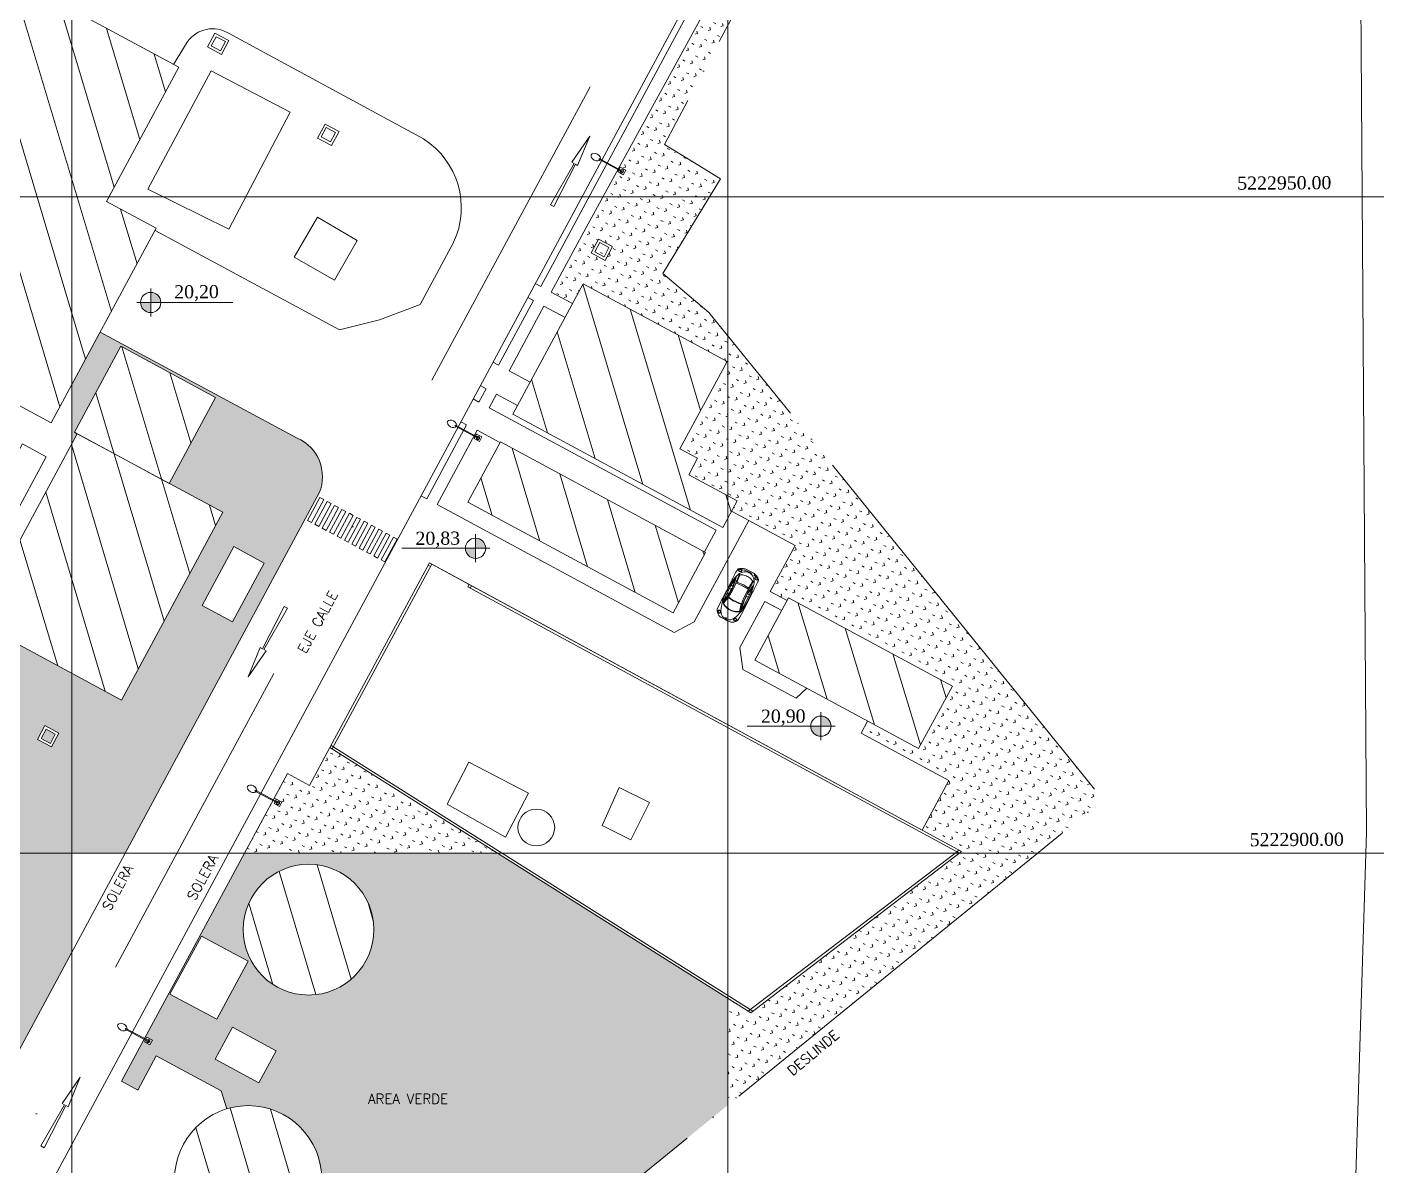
# Model space of a CAD drawing. Header units: centimetres. Extents: x 7802 to 40592, y -4163 to 24577.
# Drawn here: x 28659 to 39000, y 2617 to 11293 of the extents above; entities that cross this region are included whole.
import ezdxf

# ---------------------------------------------------------------- set-up
doc = ezdxf.new("R2010")
doc.units = ezdxf.units.CM
doc.linetypes.add('IMPORT-LÍMITE2', pattern=[3683, 635, -254, 0, -254, 2540, 0])
doc.linetypes.add('IMPORT-TRAZO_Y_PUNTOX2', pattern=[5080, 2540, -1270, 0, -1270])
for name, color, linetype, lineweight in [('A-DETL-GENF', 7, 'Continuous', 9), ('camara inspeccion', 7, 'Continuous', 9), ('cota nivel', 7, 'Continuous', 9), ('E-LITE-EQPM', 7, 'Continuous', 9), ('eje calle', 7, 'IMPORT-TRAZO_Y_PUNTOX2', 9), ('grilla', 7, 'Continuous', 9), ('L-SITE', 7, 'Continuous', 9), ('luminarias', 7, 'Continuous', 9), ('PASO CEBRA', 7, 'Continuous', 9), ('TEXTO', 7, 'Continuous', 9), ('VEREDAS', 7, 'Continuous', 9)]:
    doc.layers.add(name, color=color, linetype=linetype, lineweight=lineweight)
for name, color, linetype, lineweight, true_color in [('ACHURADO', 4, 'Continuous', 9, 0x00ffff), ('Base - Emplazamiento_dwg', 7, 'Continuous', 9, 0x767676), ('CERCO INTERIOR', 2, 'Continuous', 9, 0xffff00), ('edificios', 4, 'Continuous', 9, 0x00ffff), ('linea propiedad', 6, 'IMPORT-LÍMITE2', 9, 0xff00ff), ('MAQUINARIAS', 2, 'Continuous', 9, 0xffff00), ('PASTO', 3, 'Continuous', 9, 0x00ff00), ('solera', 1, 'Continuous', 9, 0xff0000)]:
    doc.layers.add(name, color=color, linetype=linetype, lineweight=lineweight, true_color=true_color)
doc.styles.add('Simplex', font='simplex_.ttf', dxfattribs={"height": 75})
doc.styles.add('Times New Roman', font='times.ttf', dxfattribs={"height": 100})
pattern_1 = [(106.66, (-61025000, -522285000), (-279.57311, -83.66325054), [])]
pattern_2 = [(151.66, (-61025000, -522285000), (-97.853965094, -29.283148145), [19.152, -125.298]), (106.66, (-61025000, -522285000), (-97.854372693, -29.28327012), [19.152, -82.99]), (196.66, (-61025000, -522285000), (29.28327012, -97.854372693), [19.152, -82.99])]

# ---------------------------------------------------------------- blocks, each defined once
blk = doc.blocks.new('Base - Emplazamiento_dwg_Site_Straight_On_Arrow - 6m_Length-387125-Levantamiento planta general-1977894-N01-Emplazamiento')
at = {"layer": 'L-SITE', "flags": 128}
blk.add_lwpolyline([(-600, -24000), (-1500, -60000), (1500, -60000), (600, -24000), (2500, -24000), (0, 0), (-2500, -24000), (-600, -24000), (-2500, -24000), (0, 0), (2500, -24000), (600, -24000), (1500, -60000), (-1500, -60000)], close=True, dxfattribs=at)
blk = doc.blocks.new('Base - Emplazamiento_dwg_flecha-1977895-N01-Emplazamiento')
at = {"rotation": 359.8716291240209}
blk.add_blockref('Base - Emplazamiento_dwg_Site_Straight_On_Arrow - 6m_Length-387125-Levantamiento planta general-1977894-N01-Emplazamiento', (0, 0), dxfattribs=at)
blk = doc.blocks.new('Base - Emplazamiento_dwg_M_RPC Beetle - M_RPC Beetle-467549-Levantamiento planta general-1977896-N01-Emplazamiento')
at = {"layer": 'A-DETL-GENF', "flags": 128}
for points in [[(-6734, 32287), (-6783, 32297), (-7316, 31872), (-7812, 31371), (-8194, 30830), (-8496, 30452), (-8810, 29908), (-8787, 29711), (-8823, 29598), (-8896, 29446), (-8932, 29341), (-9119, 26919), (-9119, 24331), (-9125, 21770), (-9194, 21628), (-9112, 20329), (-9112, 5492), (-9103, 5430), (-9106, 4957), (-9179, 3844), (-9122, 3698), (-9110, -2095), (-8977, -4265)], [(-8411, 20984), (-8174, 21949), (-7889, 23049), (-7378, 24820), (-7145, 25833), (-6584, 27530), (-6069, 28816), (-5296, 30137), (-4326, 31342), (-3784, 31832), (-2867, 32425), (-2154, 32655), (-737, 32829), (-25, 32871)], [(-5891, 29901), (-5719, 30184), (-5644, 30473), (-5644, 30575), (-5665, 30717), (-5703, 30863), (-5740, 30927), (-5805, 31011), (-5898, 31104), (-6008, 31177), (-6145, 31228), (-6314, 31252), (-6424, 31254), (-6774, 31187), (-7179, 30982), (-7309, 30885), (-7527, 30658), (-7668, 30466), (-7773, 30293), (-7821, 30200), (-7883, 29995), (-7894, 29843), (-7878, 29775), (-7827, 29668), (-7806, 29638), (-7732, 29556), (-7613, 29456), (-7384, 29337), (-7198, 29305), (-7062, 29301), (-6756, 29336), (-6394, 29477), (-6300, 29528), (-5959, 29805)], [(-2345, 33634), (-30, 33634), (2285, 33634)], [(-35, 32723), (-157, 32713), (-270, 32683), (-368, 32636), (-443, 32574), (-490, 32501), (-506, 32424), (-490, 32346), (-443, 32274), (-368, 32212), (-270, 32164), (-157, 32134), (-35, 32124), (-24, 32124), (98, 32134), (212, 32164), (310, 32212), (384, 32274), (432, 32346), (448, 32424), (431, 32502), (384, 32574), (309, 32636), (211, 32684), (98, 32713), (-24, 32723)], [(8362, 20991), (8124, 21956), (7838, 23055), (7325, 24826), (7091, 25839), (6529, 27536), (6014, 28821), (5239, 30141), (4268, 31346), (3725, 31836), (2808, 32427), (2095, 32657), (677, 32830), (-34, 32871)], [(5834, 29906), (5662, 30189), (5587, 30478), (5586, 30580), (5608, 30721), (5645, 30868), (5683, 30932), (5748, 31016), (5840, 31109), (5950, 31182), (6087, 31233), (6257, 31257), (6366, 31259), (6717, 31192), (7121, 30988), (7251, 30891), (7469, 30664), (7611, 30473), (7716, 30300), (7764, 30207), (7826, 30002), (7837, 29849), (7822, 29781), (7771, 29675), (7750, 29645), (7675, 29563), (7557, 29463), (7328, 29343), (7142, 29311), (7006, 29307), (6700, 29342), (6337, 29482), (6244, 29534), (5902, 29810)], [(9067, 5499), (9067, 20337), (9144, 21636), (9075, 21777), (9063, 24339), (9063, 26926), (8876, 29349), (8840, 29453), (8767, 29605), (8730, 29718), (8753, 29915), (8439, 30459), (8137, 30837), (7754, 31378), (7258, 31879), (6724, 32303)], [(-7644, 20172), (-7619, 20471), (-7620, 20603), (-7629, 20649), (-8625, 20531), (-8723, 20417), (-8723, 20210), (-8628, 20091), (-7687, 19999)], [(-7580, 21991), (-7503, 21918), (-7397, 21527), (-7144, 20517), (-6807, 18928), (-6544, 17467), (-6322, 15905), (-6148, 13973), (-6032, 11698), (-6011, 9821), (-6196, 7286), (-6418, 5569), (-6802, 3271), (-7175, 1315), (-7483, 5047), (-7831, 8295), (-7894, 9071), (-7914, 10855), (-7897, 12834), (-7870, 15139), (-7845, 17554), (-7726, 19937), (-7687, 19999), (-7667, 20045), (-7644, 20172)], [(-7580, 21994), (-7666, 20853), (-7632, 20648)], [(-12, 17805), (-1022, 17783), (-2027, 17721), (-3022, 17629), (-3989, 17513), (-4860, 17399), (-5785, 17253), (-6144, 18819), (-6466, 20217), (-6631, 20842), (-7250, 23095), (-6680, 23604), (-6172, 23995), (-5528, 24357), (-4817, 24659), (-4038, 24925), (-3169, 25190), (-2211, 25392), (-1119, 25550), (-19, 25612)], [(-18, 25289), (-1101, 25226), (-2178, 25090), (-3064, 24833), (-3884, 24661), (-4594, 24433), (-5229, 24141), (-5829, 23815), (-6386, 23414), (-6856, 23027), (-6309, 20911), (-6024, 19647), (-5574, 17622), (-4730, 17746), (-3922, 17867), (-2993, 17978), (-2018, 18066), (-1021, 18119), (-12, 18137)], [(-34, 17805), (975, 17784), (1980, 17723), (2976, 17631), (3943, 17516), (4814, 17403), (5739, 17258), (6096, 18825), (6418, 20222), (6582, 20848), (7199, 23101), (6628, 23610), (6120, 24000), (5476, 24362), (4765, 24663), (3986, 24928), (3116, 25193), (2158, 25394), (1066, 25551), (-34, 25612)], [(-34, 25289), (1048, 25227), (2125, 25092), (3011, 24836), (3831, 24664), (4542, 24437), (5177, 24146), (5778, 23820), (6335, 23419), (6805, 23033), (6260, 20917), (5975, 19652), (5527, 17626)], [(7530, 21997), (7453, 21925), (7347, 21533), (7095, 20523), (6759, 18933), (6498, 17473), (6277, 15911), (6105, 13978), (5990, 11703), (5971, 9826), (6158, 7291), (6382, 5574), (6767, 3276), (7142, 1321), (7447, 5053), (7793, 8301), (7855, 9078), (7874, 10862), (7855, 12841), (7826, 15146), (7798, 17560), (7677, 19943), (7638, 20006), (7619, 20051), (7596, 20178), (7571, 20478), (7571, 20609), (7580, 20655), (8577, 20538), (8674, 20424), (8674, 20218), (8580, 20099), (7638, 20006)], [(7530, 22001), (7617, 20859), (7583, 20655)], [(-8512, 19881), (-8538, 19682), (-8620, 18903), (-8674, 17860), (-8674, 13978), (-8695, 10059), (-8671, 7739), (-7801, 2182), (-7197, 85), (-6711, -1413), (-6142, -2513), (-5237, -3747), (-3674, -5208), (-2486, -5826), (-1354, -6179), (8, -6282)], [(-7756, 19510), (-7699, 19520), (-7624, 19502), (-7160, 19500), (-6718, 17060), (-6613, 16273), (-6466, 14440), (-6309, 12171), (-6268, 10666), (-6765, 10627), (-7373, 10558), (-7749, 10490), (-7869, 10450), (-7912, 10421)], [(-5333, 5249), (-5169, 7644), (-5191, 11899), (-5345, 15210), (-5518, 17302)], [(8464, 19888), (8490, 19689), (8572, 18910), (8627, 17867), (8636, 13985), (8655, 10066), (8633, 7746), (7768, 2189), (7166, 91), (6680, -1407), (6112, -2508), (5209, -3743), (3647, -5204), (2459, -5823), (1328, -6177), (-34, -6282)], [(5527, 17626), (3804, 17879), (2946, 17981), (1971, 18067), (974, 18120), (-34, 18137)], [(-34, 4886), (989, 4891), (1990, 4951), (2944, 5017), (3824, 5079), (4611, 5167), (5298, 5254), (5131, 7648), (5150, 11903), (5300, 15215), (5472, 17307)], [(7708, 19517), (7651, 19526), (7576, 19508), (7112, 19506), (6672, 17066), (6568, 16279), (6422, 14446), (6268, 12177), (6227, 10671), (6725, 10633), (7332, 10564)], [(7332, 10564), (7708, 10497), (7829, 10456), (7871, 10428)], [(-8977, -4265), (-8932, -4366), (-8878, -4456), (-8802, -4592), (-8739, -4762), (-8570, -5091), (-8292, -5447), (-7738, -5871), (-7007, -6302), (-6196, -6680), (-5409, -7003), (-4686, -7214), (-4038, -7371), (-3464, -7492), (-2908, -7585), (-13, -7627), (2883, -7583), (3438, -7489), (4013, -7367), (4661, -7210), (5383, -6999), (6171, -6674), (6981, -6296), (7711, -5865), (8265, -5440), (8542, -5084), (8711, -4754), (8774, -4584), (8850, -4449), (8904, -4358), (8949, -4257), (9080, -2088), (9080, 3705), (9144, 3851), (9070, 4964), (9067, 5437)], [(-7834, 8369), (-7343, 8482), (-6821, 8482), (-6328, 8585), (-6401, 7743), (-6496, 6871), (-6601, 6017), (-6815, 4502), (-6995, 3280), (-7064, 2802), (-7109, 2420), (-7142, 2051), (-7159, 1697), (-7193, 1573)], [(-1, 4886), (-1025, 4890), (-2025, 4949), (-2980, 5014), (-3860, 5075), (-4647, 5163), (-5333, 5249), (-5422, 4471), (-5517, 3681), (-5611, 2867), (-5695, 2060), (-5825, 583), (-5910, -587), (-5958, -1518), (-5996, -2481), (-6004, -2705)], [(6, -3151), (-934, -3124), (-1834, -3004), (-2658, -2837), (-3371, -2613), (-3994, -2374), (-4594, -2102), (-5246, -1675), (-5399, -1415), (-5381, -953), (-5355, -513), (-5325, -36), (-5279, 522), (-5231, 1159), (-5170, 1828), (-5037, 3085), (-4905, 3826), (-4799, 4047), (-4677, 4169), (-4373, 4192), (-3691, 4112), (-2899, 4032), (-1995, 3960), (-1016, 3905), (0, 3881)], [(-34, -3151), (905, -3123), (1805, -3002), (2629, -2835), (3342, -2610), (3964, -2371), (4565, -2099), (5216, -1671), (5368, -1411), (5350, -949), (5324, -509), (5293, -32), (5247, 526), (5198, 1164), (5137, 1832), (5063, 2524), (4992, 3149), (4870, 3830), (4764, 4051), (4642, 4173), (4338, 4196), (3656, 4115), (2864, 4034), (1960, 3962), (981, 3906), (-34, 3881)], [(5298, 5254), (5386, 4475), (5482, 3686), (5577, 2871), (5662, 2065), (5793, 587), (5879, -582), (5927, -1513), (5967, -2476), (5974, -2700)], [(7795, 8376), (7305, 8488), (6783, 8488), (6289, 8590), (6363, 7748), (6458, 6876), (6565, 6023), (6780, 4507), (6961, 3286), (7030, 2808), (7075, 2426), (7109, 2057), (7126, 1703), (7160, 1579)], [(-9062, -2853), (-8998, -3331), (-8936, -3719), (-8863, -3976), (-8778, -4182), (-8832, -4283), (-8555, -4801), (-8289, -5051), (-7925, -5266), (-7408, -5462), (-6095, -5816), (-5383, -5941), (-3995, -6333)], [(-2304, -6696), (-1207, -6778), (9, -6808)], [(9033, -2845), (8969, -3323), (8908, -3711), (8835, -3969), (8749, -4174), (8804, -4276), (8528, -4794), (8261, -5044), (7897, -5259), (7381, -5455), (6069, -5811), (5357, -5936), (3968, -6330), (2278, -6694), (1181, -6777), (-34, -6808)], [(7373, -3841), (7573, -3911), (7706, -4001), (7814, -4095), (7896, -4235), (7926, -4429), (7920, -4522), (7777, -4885), (7486, -5222), (7110, -5473), (6637, -5603), (6196, -5603), (5865, -5446), (5665, -5147), (5628, -4983), (5626, -4816), (5636, -4746), (5759, -4444), (6059, -4122), (6475, -3902), (6986, -3811), (7296, -3827)]]:
    blk.add_lwpolyline(points, dxfattribs=at)
for points in [[(-6344, 31193), (-6446, 31195), (-6772, 31138), (-7157, 30950), (-7278, 30859), (-7478, 30650), (-7604, 30480), (-7703, 30309), (-7747, 30232), (-7804, 30041), (-7815, 29899), (-7800, 29835), (-7753, 29736), (-7664, 29631), (-7553, 29536), (-7340, 29422), (-7167, 29390), (-7040, 29377), (-6755, 29409), (-6330, 29588), (-6013, 29846), (-5789, 30198), (-5720, 30468), (-5720, 30563), (-5743, 30694), (-5774, 30831), (-5956, 31055), (-6058, 31123), (-6186, 31171)], [(5732, 30203), (5663, 30473), (5662, 30567), (5685, 30699), (5716, 30836), (5898, 31060), (6001, 31128), (6128, 31176), (6286, 31198), (6388, 31201), (6714, 31143), (7099, 30956), (7220, 30865), (7421, 30656), (7547, 30486), (7645, 30315), (7690, 30238), (7748, 30047), (7758, 29905), (7744, 29842), (7696, 29743), (7608, 29638), (7497, 29542), (7284, 29428), (7110, 29396), (6984, 29383), (6699, 29415), (6274, 29593), (5956, 29851)], [(-5892, -5451), (-5692, -5152), (-5655, -4987), (-5654, -4821), (-5663, -4751), (-5787, -4449), (-6087, -4127), (-6504, -3907), (-7014, -3817), (-7324, -3833), (-7401, -3847), (-7601, -3917), (-7734, -4007), (-7842, -4102), (-7924, -4242), (-7954, -4436), (-7948, -4529), (-7804, -4892), (-7514, -5227), (-7137, -5479), (-6663, -5608), (-6223, -5608)], [(-7358, -3903), (-7684, -4048), (-7869, -4267), (-7905, -4531), (-7754, -4901), (-7468, -5218), (-7102, -5454), (-6659, -5578), (-6258, -5571), (-5936, -5416), (-5751, -5150), (-5721, -4829), (-5851, -4489), (-6122, -4186), (-6512, -3961), (-6971, -3882)], [(6094, -4181), (6483, -3956), (6942, -3876), (7330, -3897), (7656, -4041), (7841, -4260), (7878, -4525), (7726, -4894), (7440, -5212), (7075, -5448), (6632, -5573), (6231, -5566), (5909, -5411), (5724, -5145), (5693, -4824), (5823, -4485)]]:
    blk.add_lwpolyline(points, close=True, dxfattribs=at)
at = {"layer": 'A-DETL-GENF'}
for centre, start, end in [((-2594, 26623), 87.966436, 126.162863), ((2540, 26625), 53.885307, 92.081734)]:
    blk.add_arc(centre, 7016, start, end, dxfattribs=at)
blk = doc.blocks.new('Base - Emplazamiento_dwg_auto1-1977897-N01-Emplazamiento')
at = {"rotation": 269.9759139571621}
blk.add_blockref('Base - Emplazamiento_dwg_M_RPC Beetle - M_RPC Beetle-467549-Levantamiento planta general-1977896-N01-Emplazamiento', (6166, -1216), dxfattribs=at)
blk = doc.blocks.new('Base - Emplazamiento_dwg_luminariayadran1-1977901-N01-Emplazamiento')
at = {"layer": 'E-LITE-EQPM', "flags": 128}
for points in [[(8831, -196317), (8831, 0)], [(16451, 0), (16451, -196317)]]:
    blk.add_lwpolyline(points, close=True, dxfattribs=at)
at = {"layer": 'E-LITE-EQPM'}
blk.add_ellipse((12641, -223565), major_axis=(0, 38295), ratio=0.666666667, dxfattribs=at)
at = {"layer": 'luminarias'}
blk.add_line((8831, -196317), (16451, -196317), dxfattribs=at)
at = {"layer": 'luminarias', "flags": 128}
blk.add_lwpolyline([(16451, -23241), (31918, -23241), (31918, 23765), (-7576, 23765), (-7576, -23241), (8831, -23241)], dxfattribs=at)
at = {"layer": 'luminarias'}
for centre, radius, start, end in [((12641, 0), 12641, 287.5420336, 252.4579664), ((12641, -1921), 4267, 26.7617068, 153.2382932)]:
    blk.add_arc(centre, radius, start, end, dxfattribs=at)
blk = doc.blocks.new('Base - Emplazamiento_dwg-1977893-N01-Emplazamiento')
at = {"layer": 'ACHURADO'}
h = blk.add_hatch(dxfattribs=at)
h.set_pattern_fill('FP_3', color=256, style=0, pattern_type=2)
h.set_pattern_definition(pattern_1)
h.paths.add_polyline_path([(20930, 512), (21480, 1502), (20228, 2177), (19701, 1199), (19411, 1356), (19168, 905), (19733, 601), (19965, 1032), (20743, 613)])
h.paths.add_polyline_path([(21344, 1953), (21371, 1954), (21398, 1956), (21424, 1959), (21458, 1965), (21480, 1970), (21502, 1976), (21528, 1984), (21553, 1994), (21577, 2004), (21601, 2016), (21625, 2029), (21648, 2042), (21670, 2057), (21691, 2073), (21712, 2090), (21732, 2108), (21758, 2136), (21776, 2156), (21792, 2177), (21808, 2199), (21822, 2221), (21836, 2244), (21848, 2268), (21860, 2292), (21869, 2316), (21878, 2342), (21886, 2367), (21892, 2393), (21897, 2419), (21901, 2446), (21904, 2473), (21905, 2493), (21905, 2525), (21904, 2551), (21902, 2577), (21898, 2604), (21893, 2630), (21887, 2656), (21880, 2681), (21871, 2707), (21862, 2731), (21851, 2756), (21839, 2779), (21826, 2803), (21812, 2825), (21796, 2847), (21780, 2868), (21763, 2888), (21745, 2908), (21726, 2926), (21706, 2944), (21685, 2960), (21663, 2976), (21641, 2991), (21618, 3004), (21595, 3017), (21571, 3028), (21546, 3038), (21521, 3047), (21495, 3055), (21470, 3062), (21443, 3067), (21417, 3071), (21390, 3074), (21360, 3075), (21338, 3076), (21312, 3075), (21285, 3073), (21259, 3069), (21232, 3064), (21207, 3059), (21181, 3051), (21161, 3045), (21136, 3036), (21105, 3022), (21087, 3013), (21064, 3001), (21041, 2987), (21019, 2972), (20997, 2956), (20977, 2939), (20957, 2921), (20938, 2902), (20920, 2882), (20903, 2861), (20887, 2840), (20872, 2818), (20858, 2795), (20845, 2772), (20834, 2748), (20823, 2723), (20814, 2698), (20806, 2673), (20799, 2647), (20793, 2621), (20789, 2594), (20786, 2568), (20784, 2541), (20783, 2515), (20784, 2488), (20786, 2461), (20789, 2435), (20793, 2408), (20799, 2382), (20806, 2356), (20814, 2331), (20823, 2306), (20834, 2281), (20845, 2257), (20858, 2234), (20872, 2211), (20887, 2189), (20903, 2168), (20920, 2147), (20941, 2124), (20957, 2108), (20977, 2090), (20997, 2073), (21019, 2057), (21041, 2042), (21064, 2029), (21087, 2016), (21111, 2004), (21136, 1994), (21161, 1984), (21186, 1976), (21212, 1969), (21238, 1963), (21264, 1959), (21291, 1956), (21318, 1954)])
h.paths.add_polyline_path([(21792, 3919), (21826, 3919), (21845, 3920), (21866, 3923), (21891, 3926), (21915, 3931), (21939, 3937), (21963, 3945), (21990, 3955), (22009, 3963), (22031, 3974), (22053, 3985), (22074, 3998), (22095, 4012), (22115, 4027), (22134, 4043), (22152, 4060), (22169, 4078), (22186, 4097), (22201, 4116), (22216, 4136), (22229, 4157), (22242, 4179), (22253, 4201), (22263, 4223), (22272, 4246), (22280, 4270), (22287, 4294), (22292, 4318), (22297, 4342), (22300, 4369), (22302, 4392), (22302, 4417), (22302, 4442), (22300, 4466), (22297, 4491), (22292, 4515), (22287, 4540), (22280, 4564), (22272, 4587), (22263, 4610), (22253, 4633), (22239, 4659), (22229, 4676), (22216, 4697), (22201, 4717), (22186, 4737), (22169, 4755), (22152, 4773), (22134, 4790), (22115, 4806), (22095, 4821), (22074, 4835), (22053, 4848), (22031, 4860), (22009, 4871), (21986, 4880), (21963, 4889), (21939, 4896), (21915, 4902), (21891, 4907), (21866, 4911), (21841, 4913), (21817, 4915), (21792, 4915), (21767, 4913), (21740, 4911), (21718, 4907), (21693, 4902), (21669, 4896), (21646, 4889), (21622, 4880), (21599, 4871), (21577, 4860), (21555, 4848), (21534, 4835), (21510, 4819), (21494, 4806), (21475, 4790), (21457, 4773), (21439, 4755), (21423, 4737), (21407, 4717), (21393, 4697), (21379, 4676), (21367, 4655), (21356, 4633), (21345, 4610), (21336, 4587), (21328, 4564), (21322, 4540), (21316, 4515), (21312, 4491), (21309, 4466), (21307, 4442), (21306, 4417), (21307, 4392), (21309, 4367), (21312, 4342), (21316, 4318), (21322, 4294), (21328, 4270), (21336, 4246), (21345, 4223), (21356, 4201), (21368, 4176), (21379, 4157), (21393, 4136), (21407, 4116), (21423, 4097), (21439, 4078), (21457, 4060), (21475, 4043), (21494, 4027), (21514, 4012), (21534, 3998), (21558, 3984), (21577, 3974), (21599, 3963), (21622, 3953), (21646, 3945), (21669, 3937), (21693, 3931), (21718, 3926), (21745, 3922), (21767, 3920), (21780, 3919)])
h.paths.add_polyline_path([(10517, 4291), (10705, 4639), (10201, 4911), (10013, 4562)])
h.paths.add_polyline_path([(10771, 4762), (11438, 5999), (10802, 6342), (10135, 5105), (10770, 4763)])
h.paths.add_polyline_path([(7207, 5073), (10189, 10602), (8679, 11417), (5697, 5888), (6780, 5304)])
h.paths.add_polyline_path([(26453, 5796), (26711, 6273), (25463, 6946), (25206, 6469), (26238, 5913)])
h.paths.add_polyline_path([(20378, 6166), (21150, 7597), (20742, 7817), (21095, 8472), (20373, 8862), (20019, 8206), (20041, 8195), (19269, 6764), (20000, 6370)])
h.paths.add_polyline_path([(24582, 6830), (24830, 7291), (23266, 8134), (23017, 7673), (23735, 7287)])
h.paths.add_polyline_path([(6543, 7457), (8803, 8032), (8929, 7964), (9200, 8467), (7468, 10109), (7103, 9000), (7314, 8886), (6700, 8116), (6389, 7540), (6439, 7513)])
h.paths.add_polyline_path([(24961, 7481), (25070, 7683), (24702, 7882), (24769, 8008), (24635, 8081), (24994, 8746), (23897, 9338), (23361, 8344), (24769, 7584)])
h.paths.add_polyline_path([(6228, 11763), (6339, 11969), (6535, 11863), (6704, 12177), (6854, 12096), (6994, 12356), (6842, 12438), (7054, 12830), (6145, 13321), (5658, 12418), (6008, 12229), (5863, 11959)])
h.paths.add_polyline_path([(9765, 16975), (10145, 17679), (8880, 18361), (8501, 17657), (8993, 17392)])
h = blk.add_hatch(dxfattribs=at)
h.set_pattern_fill('FP_3', color=256, style=0, pattern_type=2)
h.set_pattern_definition(pattern_1)
h.paths.add_polyline_path([(12931, 429), (13767, 1978), (14552, 1554), (15709, 3700), (15764, 3671), (17640, 7149), (18503, 6683), (19471, 8478), (19843, 8277), (20643, 9760), (20264, 9965), (20815, 10987), (19127, 11897), (19479, 12551), (19716, 12423), (20423, 13733), (16694, 15744), (9761, 2889), (10295, 2601), (9916, 1899), (11427, 1084), (11492, 1205)])
at = {"layer": 'cota nivel'}
h = blk.add_hatch(color=256, dxfattribs=at)
h.paths.add_polyline_path([(20601, 9195), (20678, 9195), (20678, 9204), (20676, 9214), (20673, 9222), (20670, 9231), (20665, 9239), (20659, 9246), (20652, 9253), (20645, 9259), (20637, 9263), (20629, 9267), (20620, 9270), (20611, 9272), (20601, 9272)])
h.paths.add_polyline_path([(20601, 9118), (20601, 9195), (20524, 9195), (20525, 9186), (20526, 9177), (20529, 9168), (20533, 9159), (20538, 9151), (20543, 9144), (20550, 9137), (20557, 9131), (20565, 9127), (20574, 9123), (20583, 9120), (20592, 9118)])
h = blk.add_hatch(color=256, dxfattribs=at)
h.paths.add_polyline_path([(23077, 7322), (23154, 7322), (23154, 7332), (23152, 7341), (23149, 7350), (23146, 7358), (23141, 7366), (23135, 7374), (23128, 7380), (23121, 7386), (23113, 7391), (23105, 7395), (23096, 7397), (23087, 7399), (23077, 7400)])
h.paths.add_polyline_path([(23077, 7245), (23077, 7322), (23000, 7322), (23001, 7313), (23002, 7304), (23005, 7295), (23009, 7287), (23014, 7279), (23019, 7271), (23026, 7265), (23033, 7259), (23041, 7254), (23050, 7250), (23059, 7247), (23068, 7246)])
h = blk.add_hatch(color=256, dxfattribs=at)
h.paths.add_polyline_path([(25709, 5967), (25787, 5967), (25786, 5977), (25784, 5986), (25782, 5995), (25778, 6003), (25773, 6011), (25767, 6018), (25761, 6025), (25753, 6031), (25745, 6036), (25737, 6039), (25728, 6042), (25719, 6044), (25709, 6044)])
h.paths.add_polyline_path([(25709, 5890), (25709, 5967), (25632, 5967), (25633, 5958), (25634, 5949), (25637, 5940), (25641, 5931), (25646, 5923), (25652, 5916), (25658, 5909), (25666, 5904), (25674, 5899), (25682, 5895), (25691, 5892), (25700, 5891)])
at = {"layer": 'PASTO'}
h = blk.add_hatch(dxfattribs=at)
h.set_pattern_fill('FP_1', color=256, style=0, pattern_type=2)
h.set_pattern_definition(pattern_2)
h.paths.add_polyline_path([(24732, 10000), (24861, 10000), (24945, 10137), (24516, 10399), (25000, 11305), (25000, 11740), (24165, 10214), (24173, 10210), (24180, 10224), (24222, 10202), (24203, 10167), (24162, 10189), (24169, 10203), (24161, 10207), (24047, 10000)])
h = blk.add_hatch(dxfattribs=at)
h.set_pattern_fill('FP_1', color=256, style=0, pattern_type=2)
h.set_pattern_definition(pattern_2)
h.paths.add_polyline_path([(25000, 7721), (25000, 8941), (24856, 9119), (24504, 9417), (24861, 10000), (24047, 10000), (23919, 9766), (23654, 9274), (23816, 9187), (23897, 9338), (24994, 8746), (24635, 8081), (24769, 8008), (24702, 7882), (24732, 7865)])
h.paths.add_polyline_path([(24064, 9515), (23958, 9572), (24015, 9678), (24121, 9621)])
h.paths.add_polyline_path([(24056, 9542), (24094, 9613), (24023, 9651), (23985, 9580)])
h = blk.add_hatch(dxfattribs=at)
h.set_pattern_fill('FP_1', color=256, style=0, pattern_type=2)
h.set_pattern_definition(pattern_2)
h.paths.add_polyline_path([(18967, 2334), (20000, 4249), (20000, 5000), (20405, 5000), (21885, 7744), (21892, 7763), (21898, 7782), (21903, 7801), (21906, 7821), (21908, 7841), (21909, 7861), (21909, 7881), (21908, 7901), (21905, 7920), (21901, 7940), (21896, 7959), (21890, 7978), (21882, 7997), (21873, 8015), (21864, 8032), (21853, 8049), (21841, 8065), (21829, 8080), (21815, 8095), (21800, 8108), (21785, 8121), (21769, 8133), (21752, 8143), (21735, 8153), (21717, 8162), (20217, 8970), (20000, 8568), (20000, 8118), (20041, 8195), (20019, 8206), (20373, 8862), (21095, 8472), (20742, 7817), (21150, 7597), (20378, 6166), (19381, 6704), (18974, 5950), (18232, 6376), (18421, 6727), (17640, 7149), (15764, 3671), (15709, 3700), (15626, 3546), (16684, 3142), (16635, 3020), (18917, 2349)])
h.paths.add_polyline_path([(19844, 5809), (19738, 5866), (19795, 5972), (19902, 5915)])
h.paths.add_polyline_path([(19836, 5836), (19874, 5907), (19804, 5945), (19765, 5874)])
h.paths.add_polyline_path([(21224, 6761), (20993, 6886), (21235, 7336), (21465, 7208)])
h = blk.add_hatch(dxfattribs=at)
h.set_pattern_fill('FP_1', color=256, style=0, pattern_type=2)
h.set_pattern_definition(pattern_2)
h.paths.add_polyline_path([(26765, 5000), (27361, 5000), (27860, 5406), (25000, 8941), (25000, 7721), (25070, 7683), (25027, 7604), (25512, 7343), (25323, 6993), (25452, 6924), (25463, 6946), (26711, 6273), (26453, 5796), (26065, 6006), (26015, 5913), (26684, 5552), (26481, 5176), (26782, 5013)])
h = blk.add_hatch(dxfattribs=at)
h.set_pattern_fill('FP_1', color=256, style=0, pattern_type=2)
h.set_pattern_definition(pattern_2)
h.paths.add_polyline_path([(23243, 5000), (21966, 5804), (21811, 5516), (21644, 5607), (21536, 5406), (21552, 5398), (21560, 5412), (21601, 5390), (21582, 5355), (21541, 5377), (21548, 5391), (21532, 5399), (21317, 5000), (22738, 5000)])
h = blk.add_hatch(dxfattribs=at)
h.set_pattern_fill('FP_1', color=256, style=0, pattern_type=2)
h.set_pattern_definition(pattern_2)
h.paths.add_polyline_path([(20650, 0), (21211, 0), (25000, 3080), (25000, 3893), (23243, 5000), (21317, 5000), (20555, 3587), (20564, 3582), (20572, 3597), (20614, 3574), (20595, 3539), (20553, 3562), (20561, 3575), (20551, 3580), (20379, 3262), (20502, 3195), (20643, 3456), (21139, 3188), (21181, 3051), (21207, 3059), (21242, 3066), (21259, 3069), (21285, 3073), (21312, 3075), (21338, 3076), (21365, 3075), (21391, 3074), (21418, 3071), (21444, 3067), (21470, 3062), (21496, 3055), (21521, 3047), (21546, 3038), (21571, 3028), (21595, 3017), (21618, 3004), (21641, 2991), (21664, 2976), (21685, 2960), (21706, 2944), (21726, 2926), (21745, 2908), (21763, 2888), (21780, 2868), (21797, 2847), (21812, 2825), (21829, 2798), (21839, 2779), (21851, 2756), (21862, 2731), (21872, 2707), (21880, 2681), (21887, 2656), (21894, 2630), (21898, 2604), (21902, 2573), (21904, 2551), (21905, 2524), (21905, 2498), (21904, 2471), (21901, 2445), (21897, 2418), (21892, 2392), (21886, 2367), (21878, 2341), (21869, 2316), (21859, 2291), (21848, 2267), (21836, 2244), (21822, 2221), (21808, 2198), (21792, 2177), (21776, 2156), (21758, 2136), (21802, 2084), (21458, 1514), (21480, 1502), (20930, 512), (20743, 170)])
h.paths.add_polyline_path([(21426, 3250), (21093, 3429), (21225, 3673), (21558, 3494), (21545, 3471)])
h.paths.add_polyline_path([(21104, 3734), (20748, 3926), (20987, 4368), (21343, 4176), (21205, 3920)])
h.paths.add_polyline_path([(21792, 3919), (21764, 3920), (21740, 3923), (21718, 3926), (21693, 3931), (21669, 3937), (21646, 3945), (21622, 3953), (21599, 3963), (21577, 3974), (21555, 3985), (21534, 3998), (21514, 4012), (21491, 4030), (21475, 4043), (21457, 4060), (21439, 4078), (21423, 4097), (21407, 4116), (21393, 4136), (21379, 4157), (21367, 4179), (21356, 4201), (21345, 4223), (21336, 4246), (21328, 4270), (21322, 4294), (21316, 4318), (21312, 4342), (21309, 4369), (21307, 4392), (21306, 4417), (21307, 4442), (21309, 4466), (21312, 4491), (21316, 4515), (21322, 4540), (21328, 4564), (21336, 4587), (21345, 4610), (21356, 4633), (21367, 4655), (21379, 4676), (21393, 4697), (21407, 4717), (21423, 4737), (21439, 4755), (21457, 4773), (21475, 4790), (21494, 4806), (21514, 4821), (21541, 4839), (21555, 4848), (21582, 4862), (21599, 4871), (21622, 4880), (21646, 4889), (21669, 4896), (21693, 4902), (21718, 4907), (21742, 4911), (21767, 4913), (21792, 4915), (21817, 4915), (21841, 4913), (21866, 4911), (21891, 4907), (21915, 4902), (21939, 4896), (21963, 4889), (21986, 4880), (22009, 4871), (22031, 4860), (22053, 4848), (22074, 4835), (22098, 4819), (22115, 4806), (22134, 4790), (22152, 4773), (22169, 4755), (22186, 4737), (22201, 4717), (22216, 4697), (22229, 4676), (22242, 4655), (22253, 4633), (22263, 4610), (22272, 4587), (22280, 4564), (22287, 4540), (22292, 4515), (22297, 4491), (22300, 4466), (22302, 4442), (22302, 4417), (22302, 4392), (22300, 4367), (22297, 4342), (22292, 4318), (22287, 4294), (22280, 4270), (22272, 4246), (22263, 4223), (22253, 4201), (22239, 4174), (22229, 4157), (22216, 4136), (22201, 4116), (22186, 4097), (22169, 4078), (22152, 4060), (22134, 4043), (22115, 4027), (22095, 4012), (22074, 3998), (22053, 3985), (22031, 3974), (22009, 3963), (21986, 3953), (21963, 3945), (21939, 3937), (21915, 3931), (21891, 3926), (21866, 3923), (21841, 3920), (21817, 3919)])
h = blk.add_hatch(dxfattribs=at)
h.set_pattern_fill('FP_1', color=256, style=0, pattern_type=2)
h.set_pattern_definition(pattern_2)
h.paths.add_polyline_path([(25000, 3080), (27361, 5000), (26765, 5000), (25174, 3784), (25000, 3893)])
at = {"layer": 'camara inspeccion', "flags": 128}
for points in [[(21091, 11248), (21197, 11190), (21140, 11084), (21034, 11142)], [(21099, 11220), (21170, 11182), (21132, 11112), (21061, 11150)], [(21931, 10554), (22037, 10497), (21980, 10391), (21873, 10448)], [(21939, 10527), (22010, 10489), (21971, 10418), (21901, 10456)], [(24015, 9678), (24121, 9621), (24064, 9515), (23958, 9572)], [(24023, 9651), (24094, 9613), (24056, 9542), (23985, 9580)], [(19795, 5972), (19902, 5915), (19844, 5809), (19738, 5866)], [(19804, 5945), (19874, 5907), (19836, 5836), (19765, 5874)]]:
    blk.add_lwpolyline(points, close=True, dxfattribs=at)
at = {"layer": 'CERCO INTERIOR'}
for p, q in [((22733, 7183), (22716, 7193)), ((23029, 7047), (22743, 7201)), ((23047, 7037), (23037, 7019)), ((21977, 5821), (25191, 3797)), ((25156, 3795), (26763, 5023))]:
    blk.add_line(p, q, dxfattribs=at)
at = {"layer": 'CERCO INTERIOR', "flags": 128}
blk.add_lwpolyline([(26765, 4999), (23019, 7028), (23029, 7046), (26782, 5013), (25174, 3784), (21966, 5804), (22725, 7211), (26782, 5013), (25174, 3784), (21966, 5804), (22725, 7211), (22743, 7201), (21984, 5795)], dxfattribs=at)
at = {"layer": 'cota nivel'}
for p, q in [((20601, 9089), (20601, 9301)), ((20496, 9195), (21226, 9195)), ((23077, 7216), (23077, 7429)), ((22515, 7322), (23186, 7322)), ((25709, 5861), (25709, 6074)), ((25147, 5967), (25818, 5967))]:
    blk.add_line(p, q, dxfattribs=at)
for centre in [(20601, 9195), (23077, 7322), (25709, 5967)]:
    blk.add_circle(centre, 77.2, dxfattribs=at)
at = {"layer": 'edificios'}
blk.add_line((20041, 8195), (20019, 8206), dxfattribs=at)
at = {"layer": 'edificios', "flags": 128}
for points in [[(20815, 10987), (20264, 9965), (20643, 9760), (19843, 8277), (19471, 8478), (18503, 6683), (17640, 7149), (15764, 3671), (15709, 3700), (14552, 1554), (13767, 1978), (12931, 429), (11492, 1205), (11427, 1084), (9916, 1899), (10295, 2601), (9761, 2889), (16694, 15744), (20423, 13733), (19716, 12423), (19479, 12551), (19127, 11897)], [(24769, 8008), (24702, 7882), (25070, 7683), (24961, 7481), (23361, 8344), (23897, 9338), (24994, 8746), (24635, 8081)], [(20742, 7817), (21095, 8472), (20373, 8862), (20019, 8206)], [(19269, 6764), (20041, 8195), (21150, 7597), (20378, 6166)], [(19367, 7645), (19625, 8118), (19804, 8018), (19548, 7542)], [(23017, 7673), (23266, 8134), (24830, 7291), (24582, 6830)], [(20993, 6886), (21235, 7336), (21465, 7208), (21224, 6761)], [(25206, 6469), (25463, 6946), (26711, 6273), (26453, 5796)], [(20748, 3926), (20987, 4368), (21343, 4176), (21104, 3734)], [(21093, 3429), (21225, 3673), (21558, 3494), (21426, 3250)]]:
    blk.add_lwpolyline(points, close=True, dxfattribs=at)
at = {"layer": 'edificios'}
for centre, radius in [((21804, 4417), 498), ((21344, 2515), 561)]:
    blk.add_circle(centre, radius, dxfattribs=at)
at = {"layer": 'eje calle'}
blk.add_line((17921, -339), (24452, 11770), dxfattribs=at)
at = {"layer": 'grilla'}
for p, q in [((20000, 24577), (20000, -4163)), ((25000, 24577), (25000, -4163)), ((-1198, 10000), (30000, 10000)), ((-1198, 5000), (30000, 5000))]:
    blk.add_line(p, q, dxfattribs=at)
at = {"layer": 'linea propiedad', "flags": 128}
blk.add_lwpolyline([(9040, 17367), (8226, 15849), (7326, 16335), (720, 3411), (16991, -3431), (27860, 5406), (24856, 9119), (24504, 9417), (24945, 10137), (24516, 10399), (25600, 12428), (16992, 17047), (18343, 19835), (18266, 20115), (11574, 24014), (11251, 23088), (9871, 20109), (9843, 19926)], dxfattribs=at)
at = {"layer": 'MAQUINARIAS', "flags": 128}
for points in [[(21062, 10961), (21664, 10645), (21196, 9753), (20578, 10057)], [(21873, 9845), (22175, 9668), (22001, 9366), (21694, 9540)], [(23304, 5121), (23480, 5457), (23027, 5693), (22860, 5373)], [(24172, 5501), (24403, 5386), (24261, 5102), (24043, 5211)]]:
    blk.add_lwpolyline(points, close=True, dxfattribs=at)
at = {"layer": 'MAQUINARIAS'}
blk.add_circle((23540, 5195), 140, dxfattribs=at)
at = {"layer": 'PASO CEBRA', "flags": 128}
for points in [[(21920, 7694), (21826, 7520), (21797, 7535), (21891, 7709)], [(21976, 7663), (21882, 7489), (21853, 7505), (21947, 7679)], [(22032, 7633), (21938, 7459), (21909, 7475), (22003, 7649)], [(22088, 7603), (21994, 7429), (21965, 7445), (22059, 7619)], [(22144, 7573), (22050, 7399), (22021, 7415), (22115, 7589)], [(22200, 7543), (22106, 7369), (22077, 7384), (22171, 7558)], [(22256, 7513), (22162, 7339), (22133, 7354), (22227, 7528)], [(22312, 7483), (22218, 7309), (22189, 7324), (22283, 7498)], [(22368, 7453), (22274, 7279), (22245, 7294), (22339, 7468)], [(22330, 7248), (22301, 7264), (22395, 7438), (22424, 7423)], [(22480, 7392), (22386, 7218), (22357, 7234), (22451, 7408)]]:
    blk.add_lwpolyline(points, close=True, dxfattribs=at)
at = {"layer": 'PASTO', "flags": 128}
blk.add_lwpolyline([(29627, -2602), (29868, 5159), (29757, 21578), (23073, 24399), (-752, 24452), (-769, 16622), (-800, 2485)], dxfattribs=at)
at = {"layer": 'solera'}
for p, q in [((20880, 11179), (20775, 11008)), ((22681, 10441), (21199, 11243)), ((21717, 8162), (20217, 8970)), ((21885, 7744), (17976, 497))]:
    blk.add_line(p, q, dxfattribs=at)
at = {"layer": 'solera', "flags": 128}
for points in [[(19171, 903), (18479, -371), (18340, -296), (24912, 11900)], [(20634, 9744), (22039, 8987), (22346, 9063), (22654, 9179), (22910, 9653)]]:
    blk.add_lwpolyline(points, dxfattribs=at)
at = {"layer": 'solera'}
for centre, radius, start, end in [((21072, 11046), 234, 57.3727, 145.3259), ((22344, 9916), 624, 335.1145, 57.2725), ((21588, 7867), 322, 337.6447, 66.3656)]:
    blk.add_arc(centre, radius, start, end, dxfattribs=at)
at = {"layer": 'VEREDAS', "flags": 128}
for points in [[(13845, 16941), (13912, 17117), (14061, 17152), (16579, 17152), (22908, 13709), (23238, 13592), (23330, 13535), (23495, 13400), (24905, 12634), (25122, 12496), (25185, 12347), (25213, 12194), (25147, 12007), (23919, 9766), (23654, 9274), (23816, 9187)], [(13955, 16941), (13998, 17058), (16354, 17043), (16435, 17087), (16537, 17031), (16548, 17050), (22853, 13620), (23183, 13503), (23274, 13448), (23450, 13303), (24855, 12540), (25024, 12447), (25087, 12272), (25090, 12171), (25058, 12075), (23575, 9316), (23532, 9340)], [(23475, 9234), (23518, 9210), (23253, 8717), (23209, 8740)], [(23759, 9081), (23598, 9168), (23332, 8674), (23492, 8587)], [(23113, 8562), (23157, 8538), (23102, 8436), (23058, 8460)], [(23396, 8409), (23236, 8496), (23181, 8393), (24911, 7460), (24822, 7295)], [(22971, 8284), (23009, 8264), (22705, 7698), (22666, 7719)], [(25159, 7533), (24742, 6762), (24591, 6681), (22785, 7655), (23089, 8221), (23262, 8127)], [(25027, 7604), (25512, 7343), (25323, 6993), (25452, 6924)], [(25411, 6849), (25282, 6918), (25092, 6566), (25113, 6399), (25520, 6180), (25601, 6256)], [(26065, 6006), (26015, 5913), (26684, 5552), (26481, 5176)], [(21966, 5804), (21811, 5516), (21644, 5607), (20379, 3262), (20502, 3195), (20643, 3456), (21139, 3188), (21181, 3051)]]:
    blk.add_lwpolyline(points, dxfattribs=at)
for name, p, xscale, yscale, zscale, rotation in [('Base - Emplazamiento_dwg_flecha-1977895-N01-Emplazamiento', (23948, 10463), 0.01005330536876476, 0.01005330536876476, 0.01005330536876476, 331.6602752990373), ('Base - Emplazamiento_dwg_luminariayadran1-1977901-N01-Emplazamiento', (24197, 10207), 0.001005330536876475, 0.001005330536876475, 0.001005330536876475, 241.6602752990373), ('Base - Emplazamiento_dwg_luminariayadran1-1977901-N01-Emplazamiento', (23101, 8175), 0.001005330536876475, 0.001005330536876475, 0.001005330536876475, 241.6602752990373), ('Base - Emplazamiento_dwg_auto1-1977897-N01-Emplazamiento', (25172, 7130), 0.01005330536876476, 0.01005330536876476, 0.01005330536876476, 243.0425025895829), ('Base - Emplazamiento_dwg_flecha-1977895-N01-Emplazamiento', (21343, 6342), 0.01005330536876476, 0.01005330536876476, 0.01005330536876476, 151.6602752990373), ('Base - Emplazamiento_dwg_luminariayadran1-1977901-N01-Emplazamiento', (21577, 5394), 0.001005330536876475, 0.001005330536876475, 0.001005330536876475, 241.6602752990373), ('Base - Emplazamiento_dwg_luminariayadran1-1977901-N01-Emplazamiento', (20589, 3579), 0.001005330536876475, 0.001005330536876475, 0.001005330536876475, 241.6602752990373), ('Base - Emplazamiento_dwg_flecha-1977895-N01-Emplazamiento', (20064, 3292), 0.01005330536876476, 0.01005330536876476, 0.01005330536876476, 331.6602752990373)]:
    blk.add_blockref(name, p, dxfattribs=dict(xscale=xscale, yscale=yscale, zscale=zscale, rotation=rotation))
at = {"layer": 'TEXTO', "attachment_point": 1}
for s, insert, char_height, width, rotation, line_spacing_factor, style in [('5222950.00', (28882, 10154), 100, 859.25, 0.3432, 1.029793, 'Times New Roman'), ('20,20', (20780, 9326), 100, 407.01, 0.3432, 1.029793, 'Times New Roman'), ('20,83', (22619, 7448), 100, 407.01, 0.3432, 1.029793, 'Times New Roman'), ('EJE CALLE', (21717, 6549), 75, 715.9, 61.721, 1.125731, 'Simplex'), ('20,90', (25252, 6093), 100, 407.01, 0.3432, 1.029793, 'Times New Roman'), ('5222900.00', (28977, 5152), 100, 859.25, 0.3432, 1.029793, 'Times New Roman'), ('SOLERA', (20874, 4668), 75, 502.58, 61.721, 1.125731, 'Simplex'), ('SOLERA', (20227, 4589), 75, 502.58, 61.721, 1.125731, 'Simplex'), ('DESLINDE', (25444, 3357), 75, 611.05, 39.6841, 1.125731, 'Simplex')]:
    blk.add_mtext(s, dxfattribs=dict(at, insert=insert, char_height=char_height, width=width, rotation=rotation, line_spacing_factor=line_spacing_factor, style=style))
at = {"layer": 'TEXTO', "insert": (22257, 3165), "char_height": 75, "width": 849.68, "attachment_point": 1, "line_spacing_factor": 1.125731, "style": 'Simplex'}
blk.add_mtext('AREA VERDE', dxfattribs=at)

msp = doc.modelspace()

# ---------------------------------------------------------------- block references
at = {"layer": 'Base - Emplazamiento_dwg', "color": 7}
msp.add_blockref('Base - Emplazamiento_dwg-1977893-N01-Emplazamiento', (9000, 0), dxfattribs=at)

doc.saveas('drawing.dxf')
